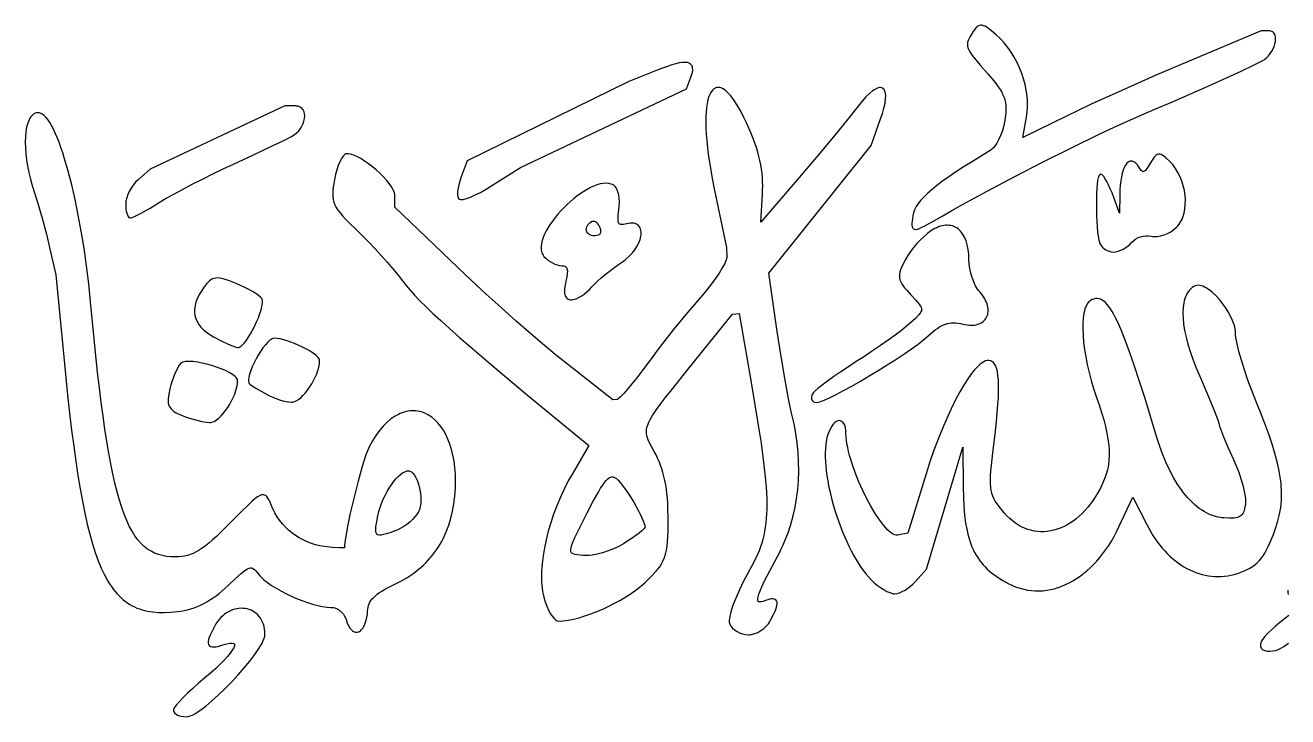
# Model space of a CAD drawing. Extents: x -592 to 638, y 287 to 852.
# Drawn here: x 37.7 to 135.6, y 402.1 to 455.7 of the extents above; entities that cross this region are included whole.
import ezdxf

# ---------------------------------------------------------------- set-up
doc = ezdxf.new("R2010")
doc.units = 0
doc.layers.add('COUCHE_1', color=18, linetype='CONTINUOUS')

msp = doc.modelspace()

# ---------------------------------------------------------------- linework, layer by layer
at = {"layer": 'COUCHE_1'}
for points in [[(111.394, 455.512), (111.314, 455.421), (111.159, 455.2), (110.935, 454.834), (110.849, 454.674), (110.783, 454.521), (110.74, 454.371), (110.724, 454.219), (110.737, 454.064), (110.781, 453.905), (110.855, 453.738), (110.959, 453.559), (111.095, 453.362), (111.264, 453.142), (111.708, 452.611), (112.308, 451.927), (112.764, 451.39), (112.954, 451.149), (113.119, 450.923), (113.261, 450.708), (113.381, 450.502), (113.48, 450.303), (113.559, 450.108), (113.62, 449.913), (113.664, 449.715), (113.692, 449.512), (113.705, 449.299), (113.703, 449.074), (113.688, 448.835), (113.659, 448.577), (113.619, 448.301), (113.543, 447.924), (113.438, 447.551), (113.308, 447.193), (113.159, 446.86), (112.996, 446.562), (112.823, 446.308), (112.737, 446.203), (112.651, 446.112), (112.566, 446.038), (112.481, 445.979), (111.029, 445.094), (110.388, 444.687), (109.802, 444.304), (109.271, 443.942), (108.792, 443.6), (108.363, 443.277), (107.983, 442.971), (107.649, 442.68), (107.361, 442.402), (107.115, 442.137), (106.912, 441.883), (106.748, 441.636), (106.623, 441.396), (106.536, 441.162), (106.486, 440.935), (106.431, 440.512), (106.417, 440.342), (106.417, 440.196), (106.438, 440.07), (106.489, 439.968), (106.538, 439.922), (106.599, 439.89), (106.716, 439.873), (106.854, 439.896), (107.012, 439.949), (107.201, 440.032), (107.425, 440.145), (107.995, 440.462), (108.754, 440.903), (109.503, 441.332), (110.346, 441.803), (112.263, 442.843), (114.387, 443.961), (116.601, 445.098), (118.788, 446.196), (120.832, 447.195), (121.763, 447.638), (122.615, 448.034), (123.372, 448.376), (124.02, 448.656), (125.254, 449.179), (126.613, 449.766), (129.432, 451.012), (131.93, 452.147), (132.888, 452.597), (133.564, 452.929), (133.745, 453.039), (133.913, 453.175), (134.065, 453.33), (134.2, 453.499), (134.317, 453.68), (134.417, 453.868), (134.497, 454.059), (134.557, 454.249), (134.595, 454.434), (134.611, 454.613), (134.602, 454.78), (134.564, 454.934), (134.496, 455.065), (134.446, 455.126), (134.388, 455.175), (134.321, 455.215), (134.247, 455.243), (134.166, 455.26), (134.083, 455.266), (133.486, 455.266), (127.777, 452.865), (125.281, 451.795), (122.693, 450.65), (120.317, 449.568), (119.304, 449.092), (118.459, 448.684), (115.015, 446.986), (115.31, 448.559), (115.367, 448.96), (115.393, 449.375), (115.387, 449.799), (115.352, 450.23), (115.288, 450.665), (115.196, 451.101), (115.077, 451.536), (114.932, 451.968), (114.763, 452.392), (114.569, 452.807), (114.353, 453.211), (114.115, 453.6), (113.857, 453.971), (113.578, 454.323), (113.28, 454.651), (112.964, 454.954), (112.621, 455.25), (112.336, 455.469), (112.209, 455.552), (112.091, 455.617), (111.978, 455.663), (111.869, 455.691), (111.763, 455.697), (111.661, 455.681), (111.565, 455.643), (111.477, 455.586)], [(84.475, 451.342), (71.954, 445.175), (71.489, 443.944), (71.402, 443.693), (71.329, 443.442), (71.272, 443.198), (71.233, 442.967), (71.21, 442.756), (71.207, 442.569), (71.226, 442.409), (71.274, 442.273), (71.344, 442.208), (71.435, 442.181), (71.533, 442.178), (71.643, 442.191), (71.899, 442.258), (72.213, 442.376), (72.576, 442.539), (72.979, 442.744), (73.413, 442.987), (73.867, 443.263), (76.089, 444.667), (88.95, 450.766), (89.267, 451.592), (89.348, 451.825), (89.402, 452.035), (89.428, 452.224), (89.422, 452.388), (89.405, 452.468), (89.378, 452.539), (89.34, 452.604), (89.292, 452.662), (89.235, 452.71), (89.166, 452.751), (89.016, 452.799), (88.835, 452.817), (88.627, 452.807), (88.388, 452.771), (88.116, 452.709), (87.809, 452.623), (87.467, 452.511), (87.088, 452.374), (86.671, 452.214)], [(78.265, 410.355), (78.412, 410.083), (78.564, 409.855), (78.716, 409.679), (78.796, 409.61), (78.877, 409.557), (78.961, 409.521), (79.045, 409.509), (79.4, 409.526), (79.782, 409.577), (80.189, 409.658), (80.618, 409.767), (81.064, 409.903), (81.522, 410.062), (81.987, 410.242), (82.455, 410.443), (82.921, 410.66), (83.38, 410.892), (83.828, 411.138), (84.258, 411.394), (84.668, 411.659), (85.051, 411.931), (85.403, 412.207), (85.718, 412.486), (86.269, 413.022), (86.498, 413.265), (86.699, 413.497), (86.872, 413.726), (87.021, 413.956), (87.146, 414.193), (87.249, 414.442), (87.333, 414.708), (87.398, 414.995), (87.447, 415.308), (87.482, 415.653), (87.506, 416.037), (87.52, 416.463), (87.529, 417.47), (87.514, 418.287), (87.495, 418.674), (87.467, 419.046), (87.431, 419.404), (87.387, 419.75), (87.335, 420.083), (87.273, 420.405), (87.203, 420.716), (87.124, 421.017), (87.035, 421.309), (86.937, 421.592), (86.83, 421.867), (86.713, 422.135), (86.586, 422.396), (86.449, 422.65), (86.263, 422.986), (86.106, 423.283), (85.983, 423.55), (85.896, 423.799), (85.868, 423.916), (85.85, 424.033), (85.841, 424.149), (85.844, 424.267), (85.857, 424.388), (85.881, 424.514), (85.918, 424.646), (85.968, 424.785), (86.032, 424.932), (86.109, 425.088), (86.31, 425.436), (86.573, 425.833), (86.903, 426.29), (87.302, 426.815), (87.775, 427.416), (88.956, 428.887), (92.513, 433.3), (93.04, 433.34), (93.961, 428), (94.256, 426.265), (94.511, 424.704), (94.725, 423.302), (94.897, 422.046), (95.029, 420.922), (95.119, 419.915), (95.148, 419.451), (95.167, 419.012), (95.175, 418.594), (95.173, 418.197), (95.16, 417.819), (95.137, 417.458), (95.103, 417.112), (95.059, 416.78), (95.004, 416.459), (94.939, 416.148), (94.863, 415.844), (94.776, 415.547), (94.678, 415.253), (94.57, 414.962), (94.45, 414.671), (94.32, 414.38), (94.026, 413.784), (93.686, 413.16), (93.353, 412.543), (93.053, 411.933), (92.793, 411.349), (92.579, 410.806), (92.415, 410.319), (92.354, 410.099), (92.308, 409.899), (92.278, 409.719), (92.264, 409.56), (92.269, 409.421), (92.296, 409.306), (92.338, 409.211), (92.391, 409.123), (92.519, 408.963), (92.679, 408.819), (92.865, 408.695), (93.07, 408.592), (93.289, 408.515), (93.518, 408.467), (93.75, 408.45), (93.871, 408.455), (93.994, 408.472), (94.237, 408.535), (94.479, 408.635), (94.713, 408.766), (94.933, 408.925), (95.132, 409.107), (95.304, 409.307), (95.38, 409.416), (95.444, 409.526), (95.691, 410.012), (95.786, 410.221), (95.861, 410.408), (95.918, 410.575), (95.955, 410.722), (95.972, 410.854), (95.966, 410.971), (95.931, 411.077), (95.863, 411.161), (95.767, 411.213), (95.656, 411.233), (95.534, 411.228), (95.398, 411.203), (95.245, 411.161), (95.078, 411.101), (94.882, 411.034), (94.726, 410.998), (94.607, 410.992), (94.57, 410.997), (94.541, 411.008), (94.521, 411.021), (94.506, 411.038), (94.492, 411.062), (94.482, 411.098), (94.476, 411.148), (94.477, 411.209), (94.503, 411.376), (94.563, 411.59), (94.658, 411.853), (94.789, 412.165), (94.956, 412.527), (95.4, 413.408), (95.993, 414.511), (96.149, 414.805), (96.298, 415.105), (96.439, 415.409), (96.573, 415.718), (96.817, 416.348), (97.029, 416.995), (97.211, 417.656), (97.361, 418.331), (97.48, 419.017), (97.568, 419.715), (97.624, 420.422), (97.648, 421.137), (97.64, 421.859), (97.6, 422.587), (97.528, 423.318), (97.424, 424.053), (97.288, 424.789), (97.119, 425.523), (97.012, 425.988), (96.886, 426.601), (96.595, 428.173), (96.283, 430.025), (95.987, 431.948), (95.328, 436.482), (103.262, 446.376), (103.973, 448.366), (104.134, 448.848), (104.256, 449.28), (104.338, 449.66), (104.383, 449.989), (104.391, 450.266), (104.38, 450.388), (104.36, 450.497), (104.33, 450.594), (104.287, 450.68), (104.231, 450.753), (104.161, 450.809), (104.08, 450.847), (103.991, 450.863), (103.897, 450.86), (103.801, 450.84), (103.701, 450.804), (103.596, 450.753), (103.487, 450.688), (103.372, 450.606), (103.128, 450.402), (102.86, 450.136), (102.571, 449.808), (102.26, 449.42), (101.466, 448.416), (100.338, 447.04), (99.027, 445.471), (97.683, 443.893), (94.699, 440.425), (94.837, 442.592), (94.853, 442.924), (94.858, 443.252), (94.852, 443.578), (94.835, 443.901), (94.805, 444.224), (94.763, 444.548), (94.709, 444.873), (94.643, 445.201), (94.563, 445.533), (94.471, 445.87), (94.365, 446.214), (94.245, 446.566), (94.112, 446.927), (93.964, 447.299), (93.626, 448.077), (93.398, 448.557), (93.176, 448.99), (92.96, 449.376), (92.751, 449.716), (92.549, 450.012), (92.353, 450.262), (92.164, 450.47), (91.981, 450.635), (91.802, 450.759), (91.63, 450.838), (91.541, 450.863), (91.456, 450.875), (91.371, 450.876), (91.289, 450.864), (91.21, 450.84), (91.134, 450.804), (91.063, 450.757), (90.995, 450.698), (90.879, 450.558), (90.777, 450.381), (90.689, 450.168), (90.616, 449.922), (90.556, 449.641), (90.509, 449.327), (90.476, 448.98), (90.456, 448.6), (90.45, 448.188), (90.459, 447.745), (90.482, 447.271), (90.52, 446.766), (90.573, 446.232), (90.641, 445.669), (90.726, 445.079), (90.826, 444.46), (90.944, 443.816), (91.078, 443.145), (92.055, 438.468), (92.068, 437.689), (92.06, 437.61), (92.032, 437.507), (91.984, 437.38), (91.917, 437.233), (91.727, 436.883), (91.474, 436.478), (91.166, 436.031), (90.811, 435.556), (90.419, 435.065), (89.997, 434.572), (89.533, 434.036), (89.021, 433.427), (87.922, 432.076), (86.835, 430.686), (86.338, 430.029), (85.895, 429.426), (85.488, 428.873), (85.094, 428.356), (84.722, 427.888), (84.382, 427.478), (84.084, 427.14), (83.84, 426.885), (83.66, 426.727), (83.609, 426.693), (83.584, 426.685), (83.252, 426.663), (79.72, 429.42), (78.904, 430.074), (77.95, 430.87), (76.89, 431.778), (75.76, 432.766), (74.595, 433.805), (73.429, 434.863), (72.298, 435.909), (71.236, 436.912), (66.34, 441.6), (66.34, 442.503), (66.332, 442.603), (66.308, 442.711), (66.27, 442.823), (66.218, 442.94), (66.083, 443.18), (65.906, 443.434), (65.693, 443.695), (65.451, 443.96), (65.185, 444.225), (64.901, 444.483), (64.604, 444.73), (64.301, 444.962), (63.996, 445.172), (63.697, 445.357), (63.407, 445.51), (63.133, 445.627), (63.002, 445.671), (62.876, 445.703), (62.756, 445.724), (62.636, 445.731), (62.555, 445.717), (62.475, 445.676), (62.403, 445.618), (62.333, 445.543), (62.204, 445.356), (62.078, 445.113), (61.958, 444.824), (61.847, 444.495), (61.748, 444.132), (61.665, 443.745), (61.609, 443.433), (61.567, 443.149), (61.539, 442.887), (61.529, 442.644), (61.537, 442.414), (61.567, 442.195), (61.62, 441.984), (61.698, 441.776), (61.803, 441.57), (61.935, 441.361), (62.096, 441.145), (62.287, 440.918), (62.51, 440.676), (62.768, 440.414), (63.391, 439.814), (63.834, 439.385), (64.306, 438.905), (64.793, 438.391), (65.281, 437.859), (65.754, 437.325), (66.199, 436.805), (66.6, 436.316), (66.944, 435.872), (67.21, 435.532), (67.519, 435.167), (67.877, 434.772), (68.289, 434.342), (68.76, 433.874), (69.297, 433.36), (69.904, 432.797), (70.589, 432.178), (71.356, 431.5), (72.212, 430.756), (74.21, 429.052), (76.63, 427.026), (79.518, 424.637), (81.371, 423.109), (80.127, 420.986), (79.786, 420.375), (79.467, 419.746), (79.171, 419.102), (78.899, 418.448), (78.653, 417.789), (78.432, 417.128), (78.238, 416.47), (78.073, 415.819), (77.936, 415.18), (77.83, 414.556), (77.754, 413.951), (77.711, 413.371), (77.701, 412.82), (77.709, 412.555), (77.726, 412.299), (77.751, 412.052), (77.786, 411.815), (77.83, 411.588), (77.883, 411.371), (77.996, 411.006), (78.125, 410.665)], [(57.806, 449.439), (47.379, 444.553), (46.439, 443.716), (46.248, 443.525), (46.068, 443.306), (45.906, 443.068), (45.764, 442.819), (45.647, 442.565), (45.558, 442.313), (45.501, 442.072), (45.486, 441.953), (45.481, 441.841), (45.487, 441.638), (45.503, 441.449), (45.53, 441.276), (45.565, 441.123), (45.61, 440.991), (45.666, 440.883), (45.738, 440.803), (45.794, 440.773), (45.86, 440.761), (45.984, 440.793), (46.162, 440.869), (46.679, 441.135), (47.369, 441.526), (48.159, 442.002), (48.63, 442.282), (49.216, 442.611), (49.893, 442.976), (50.638, 443.366), (51.428, 443.769), (52.24, 444.172), (53.049, 444.564), (53.834, 444.932), (55.337, 445.63), (56.687, 446.267), (57.737, 446.772), (58.344, 447.078), (58.547, 447.206), (58.73, 447.355), (58.891, 447.521), (59.029, 447.698), (59.144, 447.885), (59.235, 448.076), (59.302, 448.269), (59.344, 448.46), (59.36, 448.645), (59.349, 448.823), (59.308, 448.988), (59.238, 449.134), (59.188, 449.203), (59.131, 449.263), (59.065, 449.315), (58.992, 449.359), (58.912, 449.394), (58.824, 449.419), (58.73, 449.434), (58.632, 449.439)], [(44.663, 411.802), (44.814, 411.627), (44.968, 411.462), (45.127, 411.309), (45.29, 411.166), (45.458, 411.034), (45.629, 410.912), (45.805, 410.8), (45.985, 410.697), (46.169, 410.605), (46.358, 410.522), (46.551, 410.448), (46.749, 410.384), (46.952, 410.328), (47.16, 410.281), (47.587, 410.213), (48.034, 410.177), (48.501, 410.17), (48.988, 410.193), (49.497, 410.242), (49.761, 410.279), (50.021, 410.328), (50.278, 410.389), (50.533, 410.461), (50.785, 410.545), (51.035, 410.641), (51.282, 410.749), (51.527, 410.87), (51.77, 411.002), (52.012, 411.147), (52.251, 411.304), (52.49, 411.473), (52.727, 411.655), (52.963, 411.85), (53.198, 412.057), (53.432, 412.276), (53.997, 412.813), (54.442, 413.21), (54.625, 413.356), (54.786, 413.47), (54.925, 413.552), (55.045, 413.603), (55.146, 413.627), (55.233, 413.627), (55.313, 413.606), (55.396, 413.562), (55.483, 413.493), (55.576, 413.399), (55.791, 413.128), (55.873, 413.026), (55.971, 412.919), (56.201, 412.706), (56.476, 412.489), (56.789, 412.271), (57.135, 412.056), (57.508, 411.845), (57.901, 411.641), (58.309, 411.446), (58.726, 411.264), (59.146, 411.097), (59.562, 410.948), (59.97, 410.819), (60.362, 410.714), (60.734, 410.636), (61.08, 410.586), (61.389, 410.569), (61.493, 410.564), (61.592, 410.549), (61.689, 410.525), (61.784, 410.492), (61.878, 410.45), (61.968, 410.4), (62.055, 410.342), (62.138, 410.277), (62.217, 410.204), (62.291, 410.125), (62.36, 410.039), (62.422, 409.947), (62.478, 409.85), (62.528, 409.748), (62.569, 409.641), (62.604, 409.526), (62.676, 409.303), (62.77, 409.102), (62.88, 408.933), (63.003, 408.799), (63.072, 408.743), (63.144, 408.699), (63.218, 408.666), (63.296, 408.646), (63.375, 408.639), (63.455, 408.646), (63.534, 408.669), (63.608, 408.707), (63.677, 408.757), (63.743, 408.818), (63.859, 408.963), (63.963, 409.141), (64.053, 409.344), (64.127, 409.568), (64.183, 409.805), (64.22, 410.052), (64.235, 410.297), (64.243, 410.445), (64.265, 410.583), (64.3, 410.717), (64.35, 410.848), (64.414, 410.975), (64.494, 411.101), (64.59, 411.225), (64.703, 411.348), (64.834, 411.471), (64.983, 411.593), (65.151, 411.715), (65.338, 411.838), (65.545, 411.961), (65.771, 412.086), (66.291, 412.341), (66.796, 412.592), (67.276, 412.87), (67.507, 413.018), (67.73, 413.172), (67.946, 413.332), (68.155, 413.498), (68.357, 413.671), (68.552, 413.849), (68.739, 414.033), (68.92, 414.223), (69.093, 414.418), (69.26, 414.62), (69.419, 414.827), (69.57, 415.04), (69.715, 415.259), (69.852, 415.483), (69.982, 415.714), (70.104, 415.949), (70.219, 416.19), (70.327, 416.437), (70.427, 416.689), (70.521, 416.947), (70.684, 417.477), (70.817, 418.029), (70.92, 418.603), (70.994, 419.196), (71.037, 419.784), (71.051, 420.349), (71.039, 420.891), (71.001, 421.409), (70.938, 421.902), (70.851, 422.369), (70.742, 422.811), (70.612, 423.225), (70.462, 423.612), (70.293, 423.97), (70.107, 424.3), (69.903, 424.599), (69.685, 424.868), (69.452, 425.105), (69.205, 425.309), (68.947, 425.481), (68.679, 425.617), (68.539, 425.672), (68.399, 425.718), (68.256, 425.755), (68.112, 425.783), (67.966, 425.802), (67.819, 425.811), (67.671, 425.81), (67.521, 425.8), (67.371, 425.78), (67.221, 425.75), (67.07, 425.711), (66.919, 425.661), (66.768, 425.602), (66.618, 425.532), (66.467, 425.453), (66.316, 425.363), (66.02, 425.154), (65.727, 424.904), (65.438, 424.612), (65.156, 424.278), (64.881, 423.9), (64.615, 423.48), (64.357, 423.014), (64.24, 422.753), (64.108, 422.402), (63.965, 421.975), (63.814, 421.482), (63.497, 420.353), (63.181, 419.114), (62.892, 417.87), (62.654, 416.722), (62.562, 416.215), (62.492, 415.77), (62.448, 415.399), (62.436, 415.184), (62.395, 415.179), (62.048, 415.183), (61.524, 415.222), (60.883, 415.293), (60.539, 415.349), (60.202, 415.428), (59.872, 415.53), (59.551, 415.653), (59.239, 415.798), (58.937, 415.962), (58.648, 416.146), (58.371, 416.347), (58.108, 416.567), (57.86, 416.802), (57.629, 417.054), (57.415, 417.32), (57.219, 417.6), (57.042, 417.894), (56.886, 418.199), (56.751, 418.518), (56.671, 418.719), (56.594, 418.895), (56.512, 419.044), (56.422, 419.162), (56.367, 419.212), (56.308, 419.252), (56.242, 419.279), (56.171, 419.294), (56.097, 419.295), (56.019, 419.284), (55.865, 419.228), (55.693, 419.128), (55.497, 418.985), (55.273, 418.796), (55.015, 418.559), (54.379, 417.935), (53.554, 417.094), (52.842, 416.382), (52.521, 416.077), (52.22, 415.803), (51.937, 415.561), (51.67, 415.347), (51.416, 415.161), (51.173, 415.002), (50.94, 414.867), (50.713, 414.754), (50.49, 414.664), (50.269, 414.593), (50.047, 414.54), (49.821, 414.504), (49.589, 414.483), (49.348, 414.477), (48.993, 414.488), (48.654, 414.522), (48.331, 414.581), (48.022, 414.667), (47.726, 414.779), (47.444, 414.92), (47.174, 415.093), (46.915, 415.297), (46.666, 415.536), (46.427, 415.811), (46.197, 416.124), (45.976, 416.477), (45.764, 416.871), (45.56, 417.308), (45.363, 417.789), (45.174, 418.317), (44.992, 418.892), (44.817, 419.516), (44.647, 420.191), (44.483, 420.918), (44.324, 421.698), (44.169, 422.533), (44.019, 423.425), (43.872, 424.375), (43.728, 425.385), (43.587, 426.456), (43.447, 427.589), (43.309, 428.787), (43.036, 431.381), (42.762, 434.251), (42.618, 435.661), (42.448, 437.049), (42.255, 438.406), (42.041, 439.722), (41.809, 440.987), (41.56, 442.192), (41.299, 443.327), (41.027, 444.384), (40.747, 445.353), (40.604, 445.802), (40.461, 446.225), (40.316, 446.621), (40.172, 446.99), (40.026, 447.33), (39.881, 447.64), (39.736, 447.918), (39.591, 448.165), (39.446, 448.38), (39.3, 448.56), (39.154, 448.706), (39.004, 448.815), (38.853, 448.884), (38.771, 448.903), (38.69, 448.909), (38.579, 448.9), (38.473, 448.87), (38.374, 448.823), (38.283, 448.759), (38.2, 448.68), (38.124, 448.587), (38.055, 448.482), (37.993, 448.365), (37.938, 448.236), (37.888, 448.095), (37.806, 447.786), (37.747, 447.438), (37.711, 447.055), (37.697, 446.642), (37.706, 446.203), (37.737, 445.742), (37.792, 445.263), (37.87, 444.771), (37.971, 444.27), (38.096, 443.765), (38.246, 443.262), (38.62, 442.05), (38.997, 440.74), (39.335, 439.49), (39.589, 438.456), (40.066, 436.345), (40.679, 429.994), (40.983, 427.009), (41.137, 425.627), (41.292, 424.318), (41.45, 423.079), (41.612, 421.908), (41.778, 420.805), (41.949, 419.767), (42.126, 418.792), (42.309, 417.88), (42.499, 417.028), (42.697, 416.234), (42.904, 415.498), (43.12, 414.817), (43.347, 414.19), (43.584, 413.615), (43.834, 413.09), (44.096, 412.614), (44.232, 412.393), (44.372, 412.185), (44.516, 411.988)], [(120.967, 438.842), (121.037, 438.693), (121.135, 438.555), (121.255, 438.432), (121.392, 438.326), (121.543, 438.238), (121.705, 438.172), (121.874, 438.129), (122.045, 438.114), (122.224, 438.131), (122.413, 438.177), (122.606, 438.249), (122.8, 438.344), (122.99, 438.458), (123.171, 438.589), (123.337, 438.734), (123.478, 438.885), (123.614, 439.022), (123.773, 439.137), (123.954, 439.233), (124.151, 439.307), (124.357, 439.358), (124.564, 439.382), (124.766, 439.379), (124.962, 439.345), (125.068, 439.323), (125.187, 439.311), (125.31, 439.31), (125.438, 439.319), (125.698, 439.363), (125.964, 439.442), (126.228, 439.552), (126.483, 439.69), (126.721, 439.855), (126.934, 440.043), (127.037, 440.154), (127.13, 440.273), (127.214, 440.4), (127.29, 440.535), (127.358, 440.676), (127.418, 440.825), (127.513, 441.134), (127.578, 441.464), (127.611, 441.809), (127.615, 442.163), (127.59, 442.525), (127.537, 442.889), (127.455, 443.251), (127.345, 443.608), (127.208, 443.955), (127.044, 444.288), (126.854, 444.604), (126.637, 444.897), (126.518, 445.035), (126.393, 445.165), (126.141, 445.403), (125.93, 445.573), (125.83, 445.634), (125.733, 445.677), (125.635, 445.701), (125.538, 445.7), (125.443, 445.674), (125.356, 445.626), (125.274, 445.558), (125.195, 445.472), (125.038, 445.251), (124.862, 444.956), (124.708, 444.7), (124.575, 444.514), (124.518, 444.45), (124.466, 444.403), (124.421, 444.373), (124.385, 444.358), (124.355, 444.353), (124.326, 444.357), (124.292, 444.371), (124.251, 444.4), (124.203, 444.444), (124.151, 444.504), (124.03, 444.682), (123.901, 444.866), (123.767, 445.009), (123.631, 445.106), (123.555, 445.139), (123.481, 445.158), (123.406, 445.163), (123.332, 445.154), (123.26, 445.132), (123.19, 445.095), (123.072, 444.995), (122.966, 444.855), (122.873, 444.681), (122.79, 444.471), (122.719, 444.229), (122.658, 443.953), (122.608, 443.646), (122.57, 443.307), (122.545, 442.939), (122.533, 442.542), (122.516, 441.138), (122.065, 442.355), (121.93, 442.703), (121.794, 443.028), (121.659, 443.324), (121.53, 443.582), (121.41, 443.798), (121.3, 443.966), (121.202, 444.08), (121.142, 444.124), (121.062, 444.147), (120.975, 444.112), (120.923, 444.045), (120.89, 443.971), (120.862, 443.881), (120.818, 443.659), (120.783, 443.372), (120.755, 443.033), (120.735, 442.65), (120.719, 441.8), (120.733, 440.907), (120.752, 440.472), (120.778, 440.059), (120.813, 439.68), (120.855, 439.344), (120.906, 439.062)], [(77.709, 438.78), (77.681, 438.554), (77.684, 438.34), (77.719, 438.139), (77.752, 438.041), (77.793, 437.95), (77.843, 437.863), (77.904, 437.781), (78.042, 437.634), (78.2, 437.498), (78.373, 437.376), (78.556, 437.269), (78.744, 437.181), (78.933, 437.113), (79.117, 437.07), (79.287, 437.055), (79.377, 437.051), (79.448, 437.039), (79.508, 437.02), (79.558, 436.995), (79.599, 436.964), (79.634, 436.924), (79.663, 436.876), (79.687, 436.815), (79.704, 436.742), (79.714, 436.657), (79.711, 436.441), (79.674, 436.175), (79.603, 435.852), (79.535, 435.539), (79.497, 435.261), (79.492, 435.022), (79.501, 434.913), (79.52, 434.814), (79.548, 434.724), (79.586, 434.643), (79.636, 434.572), (79.697, 434.512), (79.768, 434.465), (79.847, 434.431), (79.934, 434.412), (80.029, 434.406), (80.198, 434.428), (80.386, 434.49), (80.587, 434.584), (80.796, 434.707), (81.009, 434.855), (81.221, 435.024), (81.425, 435.211), (81.613, 435.409), (81.813, 435.621), (82.056, 435.856), (82.334, 436.106), (82.637, 436.363), (82.956, 436.62), (83.28, 436.869), (83.601, 437.101), (83.91, 437.31), (84.065, 437.416), (84.215, 437.529), (84.488, 437.769), (84.729, 438.024), (84.937, 438.288), (85.109, 438.557), (85.247, 438.825), (85.348, 439.088), (85.41, 439.339), (85.428, 439.462), (85.434, 439.579), (85.431, 439.692), (85.416, 439.799), (85.39, 439.901), (85.352, 439.996), (85.301, 440.083), (85.237, 440.161), (85.16, 440.227), (85.072, 440.28), (84.972, 440.32), (84.862, 440.346), (84.743, 440.357), (84.615, 440.354), (84.477, 440.336), (84.333, 440.305), (84.075, 440.25), (83.975, 440.24), (83.892, 440.241), (83.827, 440.252), (83.777, 440.272), (83.74, 440.299), (83.708, 440.338), (83.682, 440.394), (83.661, 440.471), (83.648, 440.57), (83.643, 440.689), (83.66, 440.997), (83.71, 441.395), (83.741, 441.699), (83.748, 441.999), (83.732, 442.286), (83.693, 442.553), (83.632, 442.793), (83.551, 442.998), (83.501, 443.09), (83.445, 443.169), (83.382, 443.237), (83.313, 443.29), (83.22, 443.341), (83.123, 443.382), (82.923, 443.433), (82.708, 443.451), (82.482, 443.437), (82.247, 443.393), (82.005, 443.323), (81.755, 443.228), (81.5, 443.11), (81.242, 442.97), (80.98, 442.812), (80.718, 442.636), (80.456, 442.444), (80.197, 442.238), (79.941, 442.019), (79.691, 441.789), (79.447, 441.55), (79.213, 441.303), (78.988, 441.051), (78.776, 440.794), (78.577, 440.535), (78.394, 440.275), (78.227, 440.015), (78.079, 439.758), (77.952, 439.504), (77.846, 439.256), (77.765, 439.014)], [(81.209, 440.029), (81.248, 440.122), (81.305, 440.214), (81.382, 440.306), (81.48, 440.395), (81.599, 440.478), (81.636, 440.497), (81.668, 440.508), (81.748, 440.514), (81.83, 440.497), (81.917, 440.454), (82.005, 440.384), (82.09, 440.289), (82.166, 440.17), (82.231, 440.03), (82.279, 439.873), (82.294, 439.738), (82.282, 439.625), (82.268, 439.582), (82.248, 439.541), (82.223, 439.505), (82.191, 439.473), (82.153, 439.445), (82.111, 439.423), (81.995, 439.387), (81.849, 439.374), (81.711, 439.383), (81.588, 439.407), (81.482, 439.445), (81.392, 439.494), (81.32, 439.552), (81.263, 439.618), (81.221, 439.691), (81.195, 439.769), (81.183, 439.852), (81.188, 439.939)], [(106.097, 437.84), (105.919, 437.538), (105.696, 437.101), (105.609, 436.909), (105.541, 436.732), (105.491, 436.566), (105.46, 436.407), (105.45, 436.254), (105.462, 436.104), (105.496, 435.956), (105.552, 435.809), (105.63, 435.661), (105.728, 435.51), (105.848, 435.35), (105.99, 435.18), (106.338, 434.797), (106.716, 434.39), (106.862, 434.224), (106.98, 434.078), (107.069, 433.95), (107.129, 433.839), (107.162, 433.742), (107.171, 433.655), (107.158, 433.571), (107.123, 433.479), (107.059, 433.376), (106.968, 433.26), (106.692, 432.977), (106.304, 432.616), (106.005, 432.359), (105.608, 432.044), (105.128, 431.683), (104.584, 431.288), (103.993, 430.873), (103.372, 430.448), (102.739, 430.028), (102.11, 429.623), (101.498, 429.228), (100.913, 428.839), (100.37, 428.465), (99.882, 428.116), (99.462, 427.801), (99.124, 427.531), (98.881, 427.315), (98.796, 427.226), (98.738, 427.15), (98.674, 427.027), (98.637, 426.907), (98.628, 426.791), (98.65, 426.682), (98.706, 426.587), (98.792, 426.515), (98.9, 426.473), (99.024, 426.46), (99.136, 426.473), (99.272, 426.507), (99.609, 426.63), (100.041, 426.822), (100.552, 427.074), (101.129, 427.378), (101.759, 427.724), (102.425, 428.105), (103.115, 428.511), (103.812, 428.933), (104.503, 429.363), (105.172, 429.792), (105.805, 430.212), (106.387, 430.613), (106.904, 430.987), (107.342, 431.325), (107.683, 431.618), (108.058, 431.945), (108.232, 432.082), (108.401, 432.202), (108.564, 432.306), (108.724, 432.394), (108.88, 432.468), (109.035, 432.526), (109.189, 432.571), (109.344, 432.603), (109.502, 432.621), (109.663, 432.627), (109.829, 432.62), (110.001, 432.601), (110.181, 432.57), (110.372, 432.527), (110.536, 432.491), (110.697, 432.464), (110.851, 432.448), (110.999, 432.442), (111.141, 432.446), (111.277, 432.459), (111.405, 432.482), (111.527, 432.513), (111.642, 432.554), (111.749, 432.603), (111.848, 432.661), (111.939, 432.727), (112.021, 432.8), (112.095, 432.881), (112.159, 432.968), (112.214, 433.062), (112.258, 433.161), (112.293, 433.266), (112.317, 433.375), (112.331, 433.489), (112.335, 433.606), (112.328, 433.726), (112.311, 433.849), (112.283, 433.975), (112.245, 434.103), (112.196, 434.233), (112.136, 434.364), (112.065, 434.496), (111.983, 434.63), (111.89, 434.765), (111.673, 435.029), (111.588, 435.131), (111.508, 435.243), (111.351, 435.508), (111.209, 435.811), (111.085, 436.142), (110.982, 436.49), (110.904, 436.845), (110.855, 437.195), (110.837, 437.533), (110.823, 437.942), (110.781, 438.324), (110.713, 438.674), (110.618, 438.991), (110.5, 439.273), (110.43, 439.403), (110.355, 439.523), (110.275, 439.634), (110.188, 439.735), (110.096, 439.828), (109.998, 439.91), (109.895, 439.982), (109.786, 440.044), (109.673, 440.096), (109.556, 440.137), (109.434, 440.167), (109.308, 440.185), (109.179, 440.193), (109.047, 440.189), (108.912, 440.175), (108.774, 440.149), (108.634, 440.112), (108.491, 440.063), (108.346, 440.004), (108.198, 439.932), (107.9, 439.757), (107.636, 439.565), (107.363, 439.332), (107.086, 439.065), (106.813, 438.774), (106.552, 438.467), (106.311, 438.153)], [(51.158, 434.78), (51.025, 434.501), (50.925, 434.228), (50.856, 433.96), (50.821, 433.698), (50.82, 433.443), (50.852, 433.194), (50.918, 432.954), (51.017, 432.722), (51.149, 432.5), (51.314, 432.288), (51.51, 432.086), (51.738, 431.895), (51.997, 431.714), (52.286, 431.543), (52.887, 431.233), (53.436, 430.975), (53.877, 430.796), (54.044, 430.743), (54.171, 430.718), (54.255, 430.728), (54.336, 430.76), (54.414, 430.808), (54.493, 430.871), (54.65, 431.033), (54.815, 431.241), (54.984, 431.489), (55.153, 431.767), (55.321, 432.069), (55.481, 432.385), (55.631, 432.708), (55.767, 433.028), (55.884, 433.34), (55.979, 433.633), (56.047, 433.901), (56.083, 434.136), (56.088, 434.242), (56.083, 434.339), (56.064, 434.427), (56.029, 434.507), (55.924, 434.628), (55.765, 434.76), (55.558, 434.904), (55.309, 435.057), (55.024, 435.216), (54.712, 435.376), (54.38, 435.533), (54.035, 435.683), (53.527, 435.885), (53.113, 436.025), (52.932, 436.071), (52.766, 436.1), (52.613, 436.112), (52.47, 436.104), (52.335, 436.077), (52.208, 436.029), (52.088, 435.962), (51.974, 435.876), (51.863, 435.772), (51.752, 435.649), (51.521, 435.352), (51.324, 435.063)], [(104.236, 411.945), (104.475, 411.815), (104.7, 411.716), (104.905, 411.652), (105.003, 411.634), (105.096, 411.628), (105.273, 411.649), (105.469, 411.707), (105.676, 411.797), (105.89, 411.915), (106.105, 412.056), (106.316, 412.218), (106.518, 412.397), (106.701, 412.587), (107.54, 413.532), (110.377, 422.982), (110.399, 419.874), (110.414, 419.099), (110.45, 418.379), (110.507, 417.711), (110.587, 417.092), (110.693, 416.52), (110.755, 416.249), (110.825, 415.989), (110.901, 415.739), (110.985, 415.499), (111.076, 415.268), (111.175, 415.045), (111.282, 414.831), (111.397, 414.625), (111.52, 414.427), (111.651, 414.237), (111.791, 414.054), (111.939, 413.877), (112.096, 413.707), (112.263, 413.543), (112.438, 413.384), (112.623, 413.231), (112.817, 413.083), (113.021, 412.939), (113.456, 412.664), (113.932, 412.402), (114.218, 412.265), (114.507, 412.147), (114.799, 412.049), (115.092, 411.971), (115.388, 411.912), (115.684, 411.872), (115.981, 411.851), (116.279, 411.849), (116.577, 411.865), (116.874, 411.899), (117.17, 411.951), (117.465, 412.021), (117.757, 412.109), (118.048, 412.214), (118.336, 412.336), (118.622, 412.475), (118.903, 412.63), (119.182, 412.802), (119.456, 412.99), (119.725, 413.194), (119.99, 413.414), (120.249, 413.649), (120.503, 413.9), (120.75, 414.166), (120.991, 414.446), (121.226, 414.742), (121.453, 415.051), (121.673, 415.375), (121.885, 415.713), (122.089, 416.065), (122.284, 416.431), (122.469, 416.809), (123.554, 419.116), (124.625, 416.988), (124.776, 416.699), (124.935, 416.419), (125.1, 416.149), (125.271, 415.888), (125.449, 415.638), (125.632, 415.398), (125.82, 415.169), (126.014, 414.949), (126.213, 414.741), (126.417, 414.543), (126.626, 414.356), (126.839, 414.181), (127.056, 414.016), (127.277, 413.863), (127.502, 413.721), (127.73, 413.591), (127.961, 413.473), (128.196, 413.366), (128.433, 413.272), (128.672, 413.19), (128.914, 413.12), (129.158, 413.063), (129.404, 413.018), (129.651, 412.986), (129.899, 412.967), (130.148, 412.961), (130.398, 412.968), (130.648, 412.989), (130.899, 413.023), (131.149, 413.071), (131.399, 413.132), (131.648, 413.207), (131.916, 413.301), (132.165, 413.399), (132.396, 413.504), (132.611, 413.617), (132.812, 413.74), (132.998, 413.876), (133.173, 414.024), (133.337, 414.188), (133.491, 414.368), (133.638, 414.566), (133.778, 414.783), (133.913, 415.022), (134.045, 415.282), (134.176, 415.568), (134.441, 416.218), (134.632, 416.754), (134.79, 417.28), (134.914, 417.799), (134.963, 418.06), (135.003, 418.321), (135.035, 418.584), (135.057, 418.848), (135.07, 419.115), (135.074, 419.386), (135.068, 419.661), (135.053, 419.94), (135.029, 420.225), (134.995, 420.517), (134.898, 421.12), (134.762, 421.756), (134.587, 422.43), (134.371, 423.149), (134.113, 423.917), (133.814, 424.741), (133.472, 425.626), (133.088, 426.576), (132.767, 427.382), (132.469, 428.19), (132.198, 428.977), (131.962, 429.723), (131.767, 430.405), (131.621, 431.002), (131.567, 431.26), (131.528, 431.488), (131.505, 431.682), (131.497, 431.843), (131.49, 431.992), (131.471, 432.15), (131.439, 432.312), (131.396, 432.478), (131.28, 432.811), (131.127, 433.151), (130.943, 433.489), (130.734, 433.819), (130.504, 434.138), (130.258, 434.438), (130.001, 434.714), (129.739, 434.96), (129.475, 435.17), (129.216, 435.339), (129.087, 435.406), (128.961, 435.461), (128.837, 435.502), (128.715, 435.527), (128.597, 435.537), (128.481, 435.528), (128.371, 435.5), (128.27, 435.451), (128.15, 435.368), (128.041, 435.275), (127.941, 435.172), (127.849, 435.058), (127.767, 434.934), (127.694, 434.8), (127.63, 434.657), (127.574, 434.505), (127.528, 434.344), (127.49, 434.174), (127.46, 433.995), (127.438, 433.808), (127.42, 433.411), (127.435, 432.981), (127.482, 432.521), (127.561, 432.032), (127.672, 431.514), (127.815, 430.97), (127.989, 430.4), (128.195, 429.806), (128.432, 429.189), (128.7, 428.551), (129.3, 427.156), (129.791, 425.967), (130.121, 425.111), (130.21, 424.852), (130.24, 424.723), (130.263, 424.608), (130.33, 424.404), (130.568, 423.796), (130.92, 422.981), (131.347, 422.047), (131.563, 421.554), (131.758, 421.048), (131.927, 420.541), (132.068, 420.048), (132.175, 419.585), (132.247, 419.165), (132.267, 418.979), (132.277, 418.809), (132.277, 418.66), (132.266, 418.53), (132.238, 418.357), (132.204, 418.202), (132.166, 418.066), (132.12, 417.948), (132.069, 417.848), (132.009, 417.764), (131.941, 417.693), (131.863, 417.634), (131.771, 417.586), (131.664, 417.546), (131.539, 417.517), (131.395, 417.496), (131.23, 417.485), (131.046, 417.483), (130.609, 417.502), (130.411, 417.522), (130.214, 417.555), (130.019, 417.6), (129.825, 417.657), (129.633, 417.726), (129.442, 417.807), (129.252, 417.9), (129.065, 418.004), (128.879, 418.12), (128.695, 418.248), (128.513, 418.387), (128.334, 418.538), (128.157, 418.7), (127.982, 418.873), (127.81, 419.057), (127.641, 419.251), (127.474, 419.457), (127.311, 419.672), (126.993, 420.137), (126.69, 420.641), (126.4, 421.185), (126.127, 421.767), (125.87, 422.388), (125.63, 423.044), (125.409, 423.737), (124.918, 425.366), (124.463, 426.84), (124.042, 428.164), (123.653, 429.343), (123.291, 430.384), (122.955, 431.293), (122.642, 432.075), (122.349, 432.736), (122.208, 433.024), (122.071, 433.283), (121.938, 433.516), (121.807, 433.723), (121.678, 433.904), (121.551, 434.061), (121.425, 434.194), (121.299, 434.303), (121.172, 434.39), (121.043, 434.454), (120.913, 434.494), (120.782, 434.511), (120.651, 434.504), (120.523, 434.475), (120.396, 434.426), (120.269, 434.357), (120.175, 434.287), (120.09, 434.199), (120.014, 434.096), (119.946, 433.978), (119.887, 433.847), (119.835, 433.703), (119.791, 433.546), (119.753, 433.375), (119.698, 433.003), (119.669, 432.585), (119.665, 432.128), (119.687, 431.635), (119.732, 431.111), (119.802, 430.559), (119.895, 429.984), (120.012, 429.391), (120.152, 428.784), (120.315, 428.166), (120.5, 427.543), (120.708, 426.921), (120.928, 426.276), (121.121, 425.673), (121.286, 425.109), (121.424, 424.58), (121.535, 424.084), (121.619, 423.617), (121.677, 423.175), (121.708, 422.756), (121.713, 422.357), (121.693, 421.974), (121.646, 421.604), (121.574, 421.243), (121.477, 420.888), (121.354, 420.535), (121.206, 420.182), (121.032, 419.825), (120.852, 419.492), (120.663, 419.177), (120.466, 418.877), (120.261, 418.595), (120.05, 418.329), (119.832, 418.08), (119.608, 417.849), (119.379, 417.634), (119.146, 417.437), (118.907, 417.257), (118.665, 417.095), (118.42, 416.95), (118.172, 416.823), (117.922, 416.714), (117.67, 416.623), (117.417, 416.549), (117.163, 416.494), (116.909, 416.456), (116.655, 416.437), (116.402, 416.437), (116.15, 416.454), (115.899, 416.49), (115.65, 416.545), (115.404, 416.619), (115.16, 416.711), (114.92, 416.823), (114.684, 416.954), (114.451, 417.105), (114.224, 417.275), (114.001, 417.466), (113.784, 417.676), (113.574, 417.907), (113.18, 418.384), (113.022, 418.598), (112.887, 418.802), (112.775, 419.003), (112.685, 419.205), (112.614, 419.414), (112.561, 419.635), (112.526, 419.877), (112.507, 420.142), (112.505, 420.438), (112.518, 420.769), (112.545, 421.141), (112.585, 421.557), (112.702, 422.548), (112.903, 424.235), (112.98, 424.982), (113.042, 425.665), (113.089, 426.288), (113.121, 426.851), (113.137, 427.358), (113.138, 427.809), (113.123, 428.207), (113.093, 428.554), (113.046, 428.853), (112.983, 429.105), (112.902, 429.312), (112.852, 429.403), (112.798, 429.481), (112.738, 429.55), (112.672, 429.607), (112.599, 429.652), (112.519, 429.687), (112.395, 429.712), (112.263, 429.706), (112.13, 429.672), (111.995, 429.613), (111.857, 429.53), (111.717, 429.424), (111.573, 429.297), (111.426, 429.15), (111.276, 428.982), (111.122, 428.793), (110.805, 428.362), (110.478, 427.858), (110.143, 427.287), (109.803, 426.654), (109.461, 425.965), (109.119, 425.225), (108.781, 424.438), (108.449, 423.61), (108.126, 422.746), (107.816, 421.852), (107.521, 420.933), (106.1, 416.321), (105.299, 416.167), (105.202, 416.163), (105.098, 416.186), (104.98, 416.238), (104.849, 416.319), (104.708, 416.429), (104.56, 416.566), (104.405, 416.729), (104.245, 416.914), (104.082, 417.122), (103.916, 417.349), (103.578, 417.858), (103.24, 418.425), (102.909, 419.04), (102.592, 419.688), (102.294, 420.356), (102.024, 421.031), (101.787, 421.7), (101.684, 422.028), (101.591, 422.349), (101.51, 422.662), (101.442, 422.966), (101.387, 423.257), (101.346, 423.536), (101.32, 423.799), (101.31, 424.049), (101.298, 424.293), (101.265, 424.506), (101.214, 424.685), (101.143, 424.831), (101.052, 424.944), (100.944, 425.016), (100.877, 425.039), (100.808, 425.049), (100.681, 425.033), (100.553, 424.977), (100.432, 424.887), (100.316, 424.765), (100.205, 424.612), (100.1, 424.43), (100.003, 424.217), (99.914, 423.976), (99.837, 423.705), (99.78, 423.44), (99.739, 423.156), (99.713, 422.856), (99.7, 422.541), (99.701, 422.211), (99.715, 421.868), (99.742, 421.514), (99.781, 421.149), (99.832, 420.775), (99.894, 420.393), (99.967, 420.005), (100.051, 419.611), (100.247, 418.814), (100.48, 418.011), (100.747, 417.215), (101.044, 416.435), (101.203, 416.054), (101.368, 415.681), (101.539, 415.318), (101.715, 414.965), (101.897, 414.624), (102.083, 414.297), (102.273, 413.985), (102.468, 413.688), (102.666, 413.409), (102.867, 413.149), (103.072, 412.908), (103.279, 412.688), (103.505, 412.477), (103.745, 412.28), (103.991, 412.101)], [(57.141, 426.758), (57.405, 426.666), (57.665, 426.59), (57.911, 426.532), (58.139, 426.493), (58.341, 426.476), (58.427, 426.482), (58.517, 426.501), (58.69, 426.57), (58.867, 426.679), (59.046, 426.821), (59.224, 426.993), (59.401, 427.189), (59.574, 427.407), (59.74, 427.643), (59.897, 427.892), (60.043, 428.15), (60.174, 428.414), (60.287, 428.679), (60.381, 428.941), (60.452, 429.198), (60.498, 429.445), (60.514, 429.682), (60.504, 429.752), (60.475, 429.826), (60.386, 429.955), (60.253, 430.089), (60.085, 430.225), (59.884, 430.364), (59.655, 430.504), (59.405, 430.643), (59.137, 430.778), (58.857, 430.908), (58.571, 431.029), (58.284, 431.139), (58.001, 431.235), (57.727, 431.315), (57.467, 431.376), (57.227, 431.414), (57.006, 431.428), (56.921, 431.417), (56.834, 431.386), (56.749, 431.338), (56.661, 431.276), (56.487, 431.119), (56.306, 430.917), (56.122, 430.678), (55.938, 430.412), (55.76, 430.125), (55.59, 429.826), (55.433, 429.522), (55.293, 429.221), (55.176, 428.932), (55.084, 428.661), (55.024, 428.416), (54.999, 428.203), (55.003, 428.105), (55.02, 428.016), (55.055, 427.935), (55.109, 427.871), (55.285, 427.75), (55.581, 427.566), (56.392, 427.097), (56.627, 426.975), (56.879, 426.861)], [(49.737, 429.47), (49.629, 429.335), (49.52, 429.157), (49.408, 428.939), (49.297, 428.69), (49.188, 428.415), (49.085, 428.123), (48.99, 427.82), (48.908, 427.515), (48.817, 427.097), (48.789, 426.911), (48.773, 426.741), (48.771, 426.584), (48.784, 426.438), (48.812, 426.303), (48.859, 426.177), (48.923, 426.061), (49.004, 425.954), (49.103, 425.857), (49.219, 425.767), (49.352, 425.683), (49.503, 425.602), (49.857, 425.446), (50.129, 425.343), (50.415, 425.246), (50.708, 425.158), (50.999, 425.079), (51.28, 425.012), (51.542, 424.959), (51.778, 424.922), (51.983, 424.905), (52.069, 424.908), (52.16, 424.926), (52.335, 424.992), (52.514, 425.099), (52.694, 425.24), (52.873, 425.411), (53.05, 425.607), (53.222, 425.826), (53.388, 426.062), (53.545, 426.313), (53.69, 426.573), (53.82, 426.84), (53.933, 427.109), (54.026, 427.377), (54.096, 427.639), (54.141, 427.892), (54.157, 428.138), (54.142, 428.229), (54.101, 428.318), (54.04, 428.401), (53.963, 428.48), (53.871, 428.557), (53.764, 428.634), (53.513, 428.783), (53.217, 428.929), (52.885, 429.068), (52.528, 429.199), (52.155, 429.318), (51.776, 429.423), (51.4, 429.511), (51.038, 429.578), (50.699, 429.621), (50.392, 429.638), (50.128, 429.625), (50.009, 429.604), (49.905, 429.573), (49.812, 429.529)], [(67.57, 421.116), (67.629, 421.08), (67.688, 421.032), (67.746, 420.975), (67.863, 420.827), (67.972, 420.646), (68.071, 420.436), (68.159, 420.202), (68.233, 419.95), (68.292, 419.686), (68.335, 419.415), (68.359, 419.143), (68.365, 418.876), (68.349, 418.62), (68.313, 418.379), (68.254, 418.161), (68.173, 417.969), (68.055, 417.778), (67.9, 417.579), (67.713, 417.38), (67.502, 417.186), (67.275, 417.004), (67.038, 416.84), (66.799, 416.701), (66.564, 416.591), (65.944, 416.354), (65.692, 416.269), (65.475, 416.209), (65.296, 416.175), (65.154, 416.167), (65.046, 416.182), (65.011, 416.195), (64.98, 416.213), (64.954, 416.235), (64.931, 416.264), (64.911, 416.3), (64.895, 416.343), (64.872, 416.468), (64.868, 416.629), (64.883, 416.83), (64.916, 417.069), (65.031, 417.666), (65.109, 417.991), (65.207, 418.314), (65.321, 418.634), (65.449, 418.947), (65.591, 419.25), (65.744, 419.542), (65.905, 419.818), (66.074, 420.077), (66.248, 420.315), (66.424, 420.528), (66.601, 420.716), (66.776, 420.874), (66.946, 420.999), (67.109, 421.09), (67.264, 421.146), (67.332, 421.159), (67.398, 421.163), (67.455, 421.158), (67.512, 421.142)], [(85.272, 416.334), (85.02, 416.142), (84.73, 415.935), (84.41, 415.72), (84.066, 415.502), (83.887, 415.396), (83.698, 415.295), (83.296, 415.107), (82.874, 414.942), (82.447, 414.804), (82.027, 414.697), (81.627, 414.624), (81.441, 414.602), (81.264, 414.59), (81.1, 414.588), (80.949, 414.597), (80.478, 414.65), (80.3, 414.683), (80.164, 414.725), (80.066, 414.778), (80.037, 414.804), (80.013, 414.835), (79.995, 414.87), (79.982, 414.913), (79.975, 414.966), (79.976, 415.028), (80.003, 415.195), (80.066, 415.408), (80.167, 415.672), (80.306, 415.99), (80.702, 416.808), (81.253, 417.896), (81.723, 418.801), (82.12, 419.514), (82.294, 419.802), (82.453, 420.046), (82.6, 420.249), (82.734, 420.412), (82.857, 420.535), (82.968, 420.621), (83.067, 420.674), (83.156, 420.697), (83.239, 420.696), (83.326, 420.673), (83.418, 420.625), (83.518, 420.552), (83.653, 420.426), (83.807, 420.255), (83.975, 420.047), (84.153, 419.809), (84.524, 419.262), (84.891, 418.665), (85.225, 418.068), (85.37, 417.784), (85.496, 417.518), (85.6, 417.277), (85.677, 417.068), (85.724, 416.898), (85.739, 416.785), (85.738, 416.781), (85.723, 416.755), (85.632, 416.648), (85.479, 416.505)], [(49.252, 402.787), (49.207, 402.698), (49.188, 402.617), (49.195, 402.547), (49.216, 402.482), (49.284, 402.381), (49.384, 402.295), (49.508, 402.225), (49.653, 402.169), (49.815, 402.128), (49.992, 402.102), (50.184, 402.093), (50.324, 402.109), (50.48, 402.156), (50.649, 402.228), (50.831, 402.325), (51.028, 402.444), (51.237, 402.584), (51.685, 402.921), (52.167, 403.323), (52.672, 403.779), (53.187, 404.275), (53.699, 404.798), (54.198, 405.336), (54.671, 405.876), (55.105, 406.406), (55.488, 406.912), (55.809, 407.382), (55.943, 407.601), (56.056, 407.806), (56.148, 407.998), (56.216, 408.174), (56.26, 408.336), (56.276, 408.48), (56.268, 408.695), (56.245, 408.895), (56.207, 409.086), (56.156, 409.265), (56.091, 409.433), (56.014, 409.59), (55.926, 409.734), (55.826, 409.867), (55.717, 409.988), (55.598, 410.097), (55.472, 410.193), (55.337, 410.276), (55.197, 410.346), (55.05, 410.403), (54.899, 410.447), (54.743, 410.477), (54.585, 410.495), (54.424, 410.499), (54.261, 410.489), (54.098, 410.466), (53.934, 410.429), (53.772, 410.378), (53.611, 410.314), (53.452, 410.235), (53.297, 410.143), (53.146, 410.037), (52.999, 409.916), (52.858, 409.781), (52.723, 409.632), (52.595, 409.469), (52.476, 409.291), (52.365, 409.1), (52.121, 408.62), (52.03, 408.417), (51.959, 408.236), (51.91, 408.077), (51.882, 407.935), (51.878, 407.809), (51.905, 407.695), (51.969, 407.6), (52.064, 407.537), (52.179, 407.506), (52.309, 407.501), (52.456, 407.516), (52.625, 407.548), (53.024, 407.659), (53.324, 407.743), (53.565, 407.786), (53.66, 407.793), (53.74, 407.792), (53.804, 407.783), (53.851, 407.769), (53.882, 407.751), (53.901, 407.733), (53.913, 407.711), (53.92, 407.681), (53.92, 407.637), (53.91, 407.58), (53.888, 407.511), (53.854, 407.433), (53.745, 407.242), (53.586, 407.02), (53.377, 406.766), (53.118, 406.484), (52.812, 406.174), (52.457, 405.839), (52.056, 405.48), (51.608, 405.097), (51.128, 404.687), (50.68, 404.288), (50.273, 403.909), (49.918, 403.561), (49.623, 403.252), (49.398, 402.992)]]:
    msp.add_lwpolyline(points, close=True, dxfattribs=at)
for points in [[(135.553, 411.901), (135.547, 411.721), (135.573, 411.561)], [(135.647, 409.94), (135.31, 409.689), (134.941, 409.409), (134.595, 409.122), (134.28, 408.838), (134.004, 408.563), (133.774, 408.305), (133.598, 408.071), (133.53, 407.963), (133.479, 407.862), (133.444, 407.767), (133.43, 407.677), (133.435, 407.594), (133.452, 407.518), (133.483, 407.448), (133.526, 407.385), (133.579, 407.33), (133.644, 407.282), (133.787, 407.217), (133.958, 407.18), (134.151, 407.171), (134.364, 407.19), (134.593, 407.238), (134.745, 407.287), (134.905, 407.355), (135.073, 407.44), (135.248, 407.542), (135.613, 407.79)]]:
    msp.add_lwpolyline(points, dxfattribs=at)

doc.saveas('drawing.dxf')
